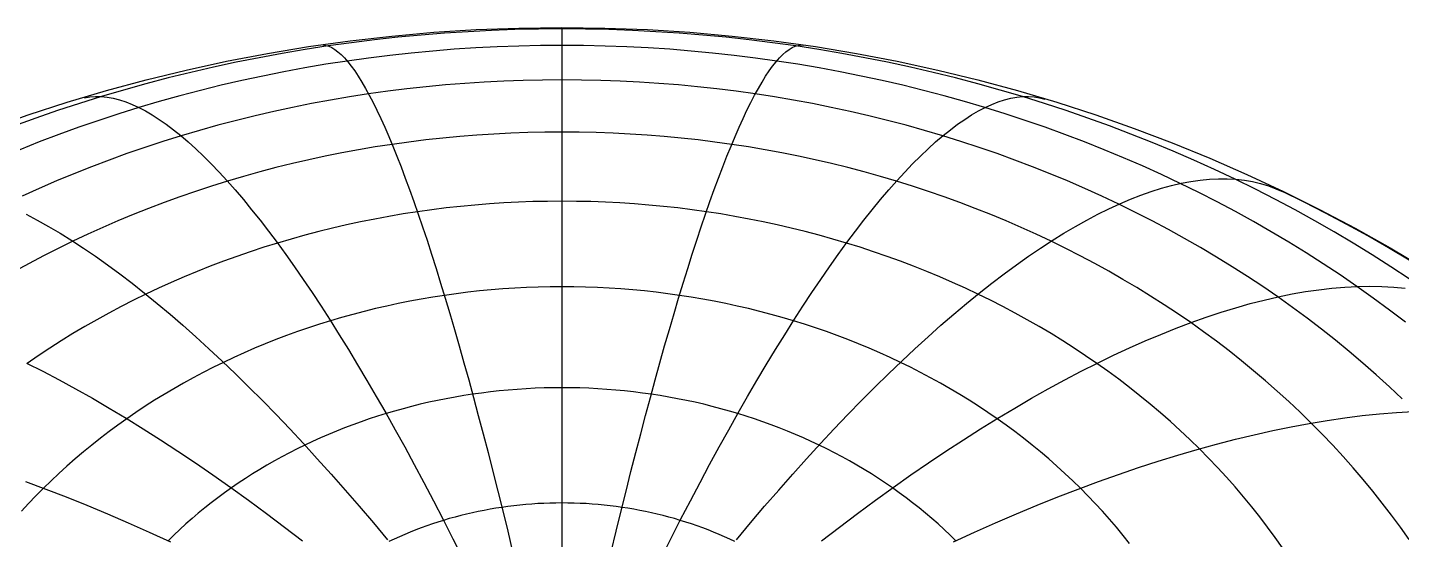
# Model space of a CAD drawing. Header units: millimetres. Extents: x -85 to 85, y -85 to 85.
# Drawn here: x -27.3 to 42.9, y 58.8 to 85 of the extents above; entities that cross this region are included whole.
import ezdxf

# ---------------------------------------------------------------- set-up
doc = ezdxf.new("R2010")
doc.units = ezdxf.units.MM
doc.layers.add('CUT_OUTER', color=1, linetype='Continuous')
doc.layers.add('ENGRAVE_FINE', color=8, linetype='Continuous')

msp = doc.modelspace()

# ---------------------------------------------------------------- linework, layer by layer
at = {"layer": 'CUT_OUTER'}
msp.add_circle((0, 0), 85, dxfattribs=at)
at = {"layer": 'ENGRAVE_FINE'}
for points in [[(43.2761, 72.1575), (42.3369, 72.7799), (41.3847, 73.3886), (40.4199, 73.9833), (39.4428, 74.564), (38.4537, 75.1303), (37.4529, 75.6821), (36.4407, 76.2194), (35.4173, 76.7418), (34.3832, 77.2493), (33.3386, 77.7416), (32.2839, 78.2187), (31.2193, 78.6804), (30.1452, 79.1265), (29.062, 79.557), (27.9698, 79.9716), (26.8692, 80.3703), (25.7604, 80.7529), (24.6437, 81.1194), (23.5195, 81.4695), (22.3882, 81.8033), (21.25, 82.1205), (20.1054, 82.4212), (18.9546, 82.7052), (17.7981, 82.9724), (16.6361, 83.2227), (15.4691, 83.4561), (14.2973, 83.6725), (13.1213, 83.8719), (11.9412, 84.0541), (10.7574, 84.2191), (9.5704, 84.3669), (8.3805, 84.4974), (7.1881, 84.6106), (5.9934, 84.7064), (4.7969, 84.7849), (3.599, 84.8459), (2.3999, 84.8895), (1.2001, 84.9157), (0, 84.9244), (-1.2001, 84.9157), (-2.3999, 84.8895), (-3.599, 84.8459), (-4.7969, 84.7849), (-5.9934, 84.7064), (-7.1881, 84.6106), (-8.3805, 84.4974), (-9.5704, 84.3669), (-10.7574, 84.2191), (-11.9412, 84.0541), (-13.1213, 83.8719), (-14.2973, 83.6725), (-15.4691, 83.4561), (-16.6361, 83.2227), (-17.7981, 82.9724), (-18.9546, 82.7052), (-20.1054, 82.4212), (-21.25, 82.1205), (-22.3882, 81.8033), (-23.5195, 81.4695), (-24.6437, 81.1194), (-25.7604, 80.7529), (-26.8692, 80.3703), (-27.9698, 79.9716)], [(0, 84.9871), (0, 84.9482), (0, 84.8835), (0, 84.7929), (0, 84.6765), (0, 84.5344), (0, 84.3664), (0, 84.1728), (0, 83.9535), (0, 83.7087), (0, 83.4383), (0, 83.1425), (0, 82.8215), (0, 82.4751), (0, 82.1037), (0, 81.7072), (0, 81.2859), (0, 80.8398), (0, 80.3691), (0, 79.8739), (0, 79.3543), (0, 78.8106), (0, 78.2429), (0, 77.6514), (0, 77.0362), (0, 76.3975), (0, 75.7356), (0, 75.0505), (0, 74.3427), (0, 73.6122), (0, 72.8592), (0, 72.0841), (0, 71.287), (0, 70.4682), (0, 69.6279), (0, 68.7664), (0, 67.884), (0, 66.9809), (0, 66.0574), (0, 65.1138), (0, 64.1503), (0, 63.1673), (0, 62.1651), (0, 61.1439), (0, 60.1041), (0, 59.046), (0, 57.9699)], [(43.08, 69.9474), (42.2672, 70.5679), (41.4415, 71.1765), (40.6032, 71.773), (39.7525, 72.3572), (38.8897, 72.9289), (38.015, 73.488), (37.1288, 74.0343), (36.2313, 74.5677), (35.3227, 75.0879), (34.4034, 75.5948), (33.4736, 76.0883), (32.5336, 76.5682), (31.5837, 77.0343), (30.6241, 77.4866), (29.6553, 77.9248), (28.6774, 78.3489), (27.6907, 78.7587), (26.6957, 79.1541), (25.6925, 79.535), (24.6814, 79.9012), (23.6629, 80.2527), (22.6371, 80.5893), (21.6045, 80.9109), (20.5653, 81.2175), (19.5198, 81.509), (18.4683, 81.7851), (17.4113, 82.046), (16.3489, 82.2914), (15.2816, 82.5214), (14.2096, 82.7358), (13.1332, 82.9346), (12.0529, 83.1177), (10.9689, 83.2851), (9.8815, 83.4366), (8.7912, 83.5724), (7.6982, 83.6923), (6.6028, 83.7963), (5.5054, 83.8843), (4.4063, 83.9563), (3.3059, 84.0124), (2.2045, 84.0525), (1.1024, 84.0765), (0, 84.0845), (-1.1024, 84.0765), (-2.2045, 84.0525), (-3.3059, 84.0124), (-4.4063, 83.9563), (-5.5054, 83.8843), (-6.6028, 83.7963), (-7.6982, 83.6923), (-8.7912, 83.5724), (-9.8815, 83.4366), (-10.9689, 83.2851), (-12.0529, 83.1177), (-13.1332, 82.9346), (-14.2096, 82.7358), (-15.2816, 82.5214), (-16.3489, 82.2914), (-17.4113, 82.046), (-18.4683, 81.7851), (-19.5198, 81.509), (-20.5653, 81.2175), (-21.6045, 80.9109), (-22.6371, 80.5893), (-23.6629, 80.2527), (-24.6814, 79.9012), (-25.6925, 79.535), (-26.6957, 79.1541), (-27.6907, 78.7587)], [(-12.2106, 84.1054), (-12.0641, 84.0877), (-11.9138, 84.0444), (-11.7599, 83.9754), (-11.6025, 83.8809), (-11.4415, 83.7608), (-11.277, 83.6153), (-11.109, 83.4442), (-10.9377, 83.2478), (-10.7631, 83.0259), (-10.5852, 82.7788), (-10.4041, 82.5065), (-10.2198, 82.209), (-10.0323, 81.8865), (-9.8419, 81.5391), (-9.6484, 81.1668), (-9.452, 80.7698), (-9.2527, 80.3482), (-9.0506, 79.9021), (-8.8457, 79.4316), (-8.6381, 78.937), (-8.4279, 78.4184), (-8.2152, 77.8758), (-7.9999, 77.3095), (-7.7822, 76.7197), (-7.5621, 76.1065), (-7.3398, 75.4701), (-7.1152, 74.8108), (-6.8884, 74.1286), (-6.6595, 73.4239), (-6.4286, 72.6968), (-6.1957, 71.9475), (-5.961, 71.1764), (-5.7244, 70.3835), (-5.4861, 69.5693), (-5.2461, 68.7338), (-5.0046, 67.8774), (-4.7615, 67.0003), (-4.5169, 66.1028), (-4.271, 65.1852), (-4.0238, 64.2477), (-3.7753, 63.2906), (-3.5257, 62.3143), (-3.275, 61.319), (-3.0233, 60.305), (-2.7707, 59.2726), (-2.5173, 58.2222)], [(2.5173, 58.2222), (2.7707, 59.2726), (3.0233, 60.305), (3.275, 61.319), (3.5257, 62.3143), (3.7753, 63.2906), (4.0238, 64.2477), (4.271, 65.1852), (4.5169, 66.1028), (4.7615, 67.0003), (5.0046, 67.8774), (5.2461, 68.7338), (5.4861, 69.5693), (5.7244, 70.3835), (5.961, 71.1764), (6.1957, 71.9475), (6.4286, 72.6968), (6.6595, 73.4239), (6.8884, 74.1286), (7.1152, 74.8108), (7.3398, 75.4701), (7.5621, 76.1065), (7.7822, 76.7197), (7.9999, 77.3095), (8.2152, 77.8758), (8.4279, 78.4184), (8.6381, 78.937), (8.8457, 79.4316), (9.0506, 79.9021), (9.2527, 80.3482), (9.452, 80.7698), (9.6484, 81.1668), (9.8419, 81.5391), (10.0323, 81.8865), (10.2198, 82.209), (10.4041, 82.5065), (10.5852, 82.7788), (10.7631, 83.0259), (10.9377, 83.2478), (11.109, 83.4442), (11.277, 83.6153), (11.4415, 83.7608), (11.6025, 83.8809), (11.7599, 83.9754), (11.9138, 84.0444), (12.0641, 84.0877), (12.2106, 84.1054), (12.3535, 84.0975)], [(42.9249, 66.0266), (42.2672, 66.646), (41.5965, 67.2557), (40.9132, 67.8556), (40.2175, 68.4454), (39.5095, 69.025), (38.7894, 69.5943), (38.0575, 70.153), (37.3141, 70.701), (36.5593, 71.238), (35.7933, 71.764), (35.0164, 72.2788), (34.2289, 72.7823), (33.4309, 73.2742), (32.6228, 73.7544), (31.8047, 74.2228), (30.9769, 74.6792), (30.1397, 75.1236), (29.2934, 75.5557), (28.4381, 75.9754), (27.5741, 76.3826), (26.7017, 76.7772), (25.8212, 77.159), (24.9328, 77.528), (24.0369, 77.884), (23.1336, 78.227), (22.2233, 78.5567), (21.3062, 78.8732), (20.3826, 79.1763), (19.4528, 79.4659), (18.517, 79.742), (17.5757, 80.0044), (16.629, 80.253), (15.6772, 80.4879), (14.7206, 80.7089), (13.7596, 80.916), (12.7943, 81.109), (11.8252, 81.288), (10.8525, 81.4529), (9.8764, 81.6036), (8.8974, 81.7401), (7.9156, 81.8623), (6.9315, 81.9702), (5.9452, 82.0639), (4.9571, 82.1431), (3.9675, 82.208), (2.9767, 82.2585), (1.9849, 82.2946), (0.9926, 82.3162), (0, 82.3234), (-0.9926, 82.3162), (-1.9849, 82.2946), (-2.9767, 82.2585), (-3.9675, 82.208), (-4.9571, 82.1431), (-5.9452, 82.0639), (-6.9315, 81.9702), (-7.9156, 81.8623), (-8.8974, 81.7401), (-9.8764, 81.6036), (-10.8525, 81.4529), (-11.8252, 81.288), (-12.7943, 81.109), (-13.7596, 80.916), (-14.7206, 80.7089), (-15.6772, 80.4879), (-16.629, 80.253), (-17.5757, 80.0044), (-18.517, 79.742), (-19.4528, 79.4659), (-20.3826, 79.1763), (-21.3062, 78.8732), (-22.2233, 78.5567), (-23.1336, 78.227), (-24.0369, 77.884), (-24.9328, 77.528), (-25.8212, 77.159), (-26.7017, 76.7772), (-27.5741, 76.3826)], [(-24.3922, 81.4119), (-24.1124, 81.4562), (-23.8253, 81.4756), (-23.531, 81.4702), (-23.2294, 81.44), (-22.9208, 81.385), (-22.6052, 81.3052), (-22.2828, 81.2006), (-21.9535, 81.0714), (-21.6175, 80.9174), (-21.275, 80.7387), (-20.926, 80.5355), (-20.5706, 80.3077), (-20.2089, 80.0555), (-19.8411, 79.7789), (-19.4673, 79.478), (-19.0875, 79.1528), (-18.7019, 78.8036), (-18.3106, 78.4304), (-17.9137, 78.0332), (-17.5114, 77.6123), (-17.1037, 77.1678), (-16.6908, 76.6997), (-16.2729, 76.2083), (-15.85, 75.6937), (-15.4222, 75.156), (-14.9898, 74.5954), (-14.5528, 74.0121), (-14.1113, 73.4063), (-13.6656, 72.7781), (-13.2157, 72.1277), (-12.7617, 71.4554), (-12.3039, 70.7613), (-11.8424, 70.0456), (-11.3772, 69.3086), (-10.9085, 68.5505), (-10.4366, 67.7715), (-9.9614, 66.9719), (-9.4833, 66.1518), (-9.0022, 65.3116), (-8.5184, 64.4516), (-8.032, 63.5718), (-7.5432, 62.6728), (-7.052, 61.7546), (-6.5587, 60.8176), (-6.0634, 59.8621), (-5.5663, 58.8884), (-5.0675, 57.8967)], [(5.0675, 57.8967), (5.5663, 58.8884), (6.0634, 59.8621), (6.5587, 60.8176), (7.052, 61.7546), (7.5432, 62.6728), (8.032, 63.5718), (8.5184, 64.4516), (9.0022, 65.3116), (9.4833, 66.1518), (9.9614, 66.9719), (10.4366, 67.7715), (10.9085, 68.5505), (11.3772, 69.3086), (11.8424, 70.0456), (12.3039, 70.7613), (12.7617, 71.4554), (13.2157, 72.1277), (13.6656, 72.7781), (14.1113, 73.4063), (14.5528, 74.0121), (14.9898, 74.5954), (15.4222, 75.156), (15.85, 75.6937), (16.2729, 76.2083), (16.6908, 76.6997), (17.1037, 77.1678), (17.5114, 77.6123), (17.9137, 78.0332), (18.3106, 78.4304), (18.7019, 78.8036), (19.0875, 79.1528), (19.4673, 79.478), (19.8411, 79.7789), (20.2089, 80.0555), (20.5706, 80.3077), (20.926, 80.5355), (21.275, 80.7387), (21.6175, 80.9174), (21.9535, 81.0714), (22.2828, 81.2006), (22.6052, 81.3052), (22.9208, 81.385), (23.2294, 81.44), (23.531, 81.4702), (23.8253, 81.4756), (24.1124, 81.4562), (24.3922, 81.4119), (24.6645, 81.3429)], [(43.2681, 58.8492), (42.8256, 59.4751), (42.37, 60.0945), (41.9014, 60.7072), (41.4202, 61.313), (40.9263, 61.9116), (40.4199, 62.503), (39.9012, 63.087), (39.3704, 63.6633), (38.8276, 64.2318), (38.2729, 64.7924), (37.7066, 65.3448), (37.1288, 65.8888), (36.5397, 66.4244), (35.9395, 66.9513), (35.3283, 67.4695), (34.7063, 67.9786), (34.0738, 68.4787), (33.4309, 68.9695), (32.7779, 69.4508), (32.1148, 69.9226), (31.4419, 70.3847), (30.7595, 70.8369), (30.0677, 71.2791), (29.3668, 71.7112), (28.6569, 72.133), (27.9383, 72.5445), (27.2111, 72.9455), (26.4757, 73.3358), (25.7322, 73.7153), (24.9809, 74.084), (24.2219, 74.4417), (23.4556, 74.7884), (22.6822, 75.1238), (21.9018, 75.4479), (21.1147, 75.7607), (20.3213, 76.0619), (19.5216, 76.3516), (18.716, 76.6296), (17.9047, 76.8958), (17.0879, 77.1502), (16.266, 77.3927), (15.439, 77.6232), (14.6074, 77.8417), (13.7713, 78.048), (12.9311, 78.2421), (12.0868, 78.424), (11.2389, 78.5936), (10.3876, 78.7508), (9.5332, 78.8956), (8.6758, 79.028), (7.8157, 79.1479), (6.9533, 79.2553), (6.0888, 79.3501), (5.2224, 79.4323), (4.3545, 79.502), (3.4852, 79.559), (2.6148, 79.6033), (1.7436, 79.635), (0.872, 79.654), (0, 79.6603), (-0.872, 79.654), (-1.7436, 79.635), (-2.6148, 79.6033), (-3.4852, 79.559), (-4.3545, 79.502), (-5.2224, 79.4323), (-6.0888, 79.3501), (-6.9533, 79.2553), (-7.8157, 79.1479), (-8.6758, 79.028), (-9.5332, 78.8956), (-10.3876, 78.7508), (-11.2389, 78.5936), (-12.0868, 78.424), (-12.9311, 78.2421), (-13.7713, 78.048), (-14.6074, 77.8417), (-15.439, 77.6232), (-16.266, 77.3927), (-17.0879, 77.1502), (-17.9047, 76.8958), (-18.716, 76.6296), (-19.5216, 76.3516), (-20.3213, 76.0619), (-21.1147, 75.7607), (-21.9018, 75.4479), (-22.6822, 75.1238), (-23.4556, 74.7884), (-24.2219, 74.4417), (-24.9809, 74.084), (-25.7322, 73.7153), (-26.4757, 73.3358), (-27.2111, 72.9455), (-27.9383, 72.5445)], [(8.9089, 58.8281), (9.6328, 59.6936), (10.3537, 60.5409), (11.0715, 61.3698), (11.786, 62.18), (12.4968, 62.9713), (13.2038, 63.7434), (13.9068, 64.496), (14.6056, 65.229), (15.2999, 65.9422), (15.9896, 66.6353), (16.6744, 67.308), (17.3541, 67.9603), (18.0286, 68.5918), (18.6975, 69.2025), (19.3607, 69.7921), (20.0181, 70.3604), (20.6693, 70.9073), (21.3143, 71.4326), (21.9527, 71.9361), (22.5845, 72.4178), (23.2094, 72.8773), (23.8272, 73.3147), (24.4378, 73.7297), (25.0409, 74.1223), (25.6364, 74.4923), (26.2241, 74.8396), (26.8038, 75.1641), (27.3753, 75.4657), (27.9385, 75.7444), (28.4932, 75.9999), (29.0392, 76.2323), (29.5764, 76.4415), (30.1045, 76.6274), (30.6235, 76.7899), (31.1331, 76.9291), (31.6333, 77.0448), (32.1238, 77.1371), (32.6046, 77.2059), (33.0754, 77.2511), (33.5361, 77.2728), (33.9866, 77.271), (34.4268, 77.2457), (34.8565, 77.1968), (35.2756, 77.1244), (35.6839, 77.0285), (36.0813, 76.9091), (36.4678, 76.7663), (36.8432, 76.6001)], [(43.2681, 73.1218), (42.2222, 73.7433), (41.1634, 74.3496), (40.0921, 74.9403), (39.0085, 75.5154), (37.9131, 76.0746), (36.8061, 76.6178)], [(36.8061, 58.4215), (36.4296, 58.9539), (36.042, 59.4808), (35.6435, 60.002), (35.2341, 60.5173), (34.814, 61.0266), (34.3832, 61.5296), (33.942, 62.0264), (33.4905, 62.5166), (33.0287, 63.0002), (32.5569, 63.477), (32.0752, 63.9469), (31.5837, 64.4097), (31.0825, 64.8653), (30.5719, 65.3136), (30.052, 65.7543), (29.523, 66.1874), (28.9849, 66.6128), (28.4381, 67.0303), (27.8825, 67.4398), (27.3185, 67.8411), (26.7461, 68.2341), (26.1656, 68.6188), (25.5771, 68.995), (24.9809, 69.3626), (24.377, 69.7214), (23.7657, 70.0714), (23.1472, 70.4125), (22.5216, 70.7445), (21.8891, 71.0674), (21.25, 71.381), (20.6044, 71.6853), (19.9525, 71.9801), (19.2946, 72.2655), (18.6308, 72.5412), (17.9613, 72.8072), (17.2863, 73.0635), (16.6061, 73.3099), (15.9208, 73.5464), (15.2306, 73.7729), (14.5359, 73.9893), (13.8366, 74.1955), (13.1332, 74.3916), (12.4258, 74.5774), (11.7146, 74.7529), (10.9998, 74.9181), (10.2817, 75.0728), (9.5604, 75.217), (8.8362, 75.3508), (8.1094, 75.474), (7.38, 75.5866), (6.6485, 75.6886), (5.9149, 75.7799), (5.1794, 75.8606), (4.4425, 75.9305), (3.7041, 75.9898), (2.9647, 76.0383), (2.2243, 76.076), (1.4832, 76.1029), (0.7417, 76.1191), (0, 76.1245), (-0.7417, 76.1191), (-1.4832, 76.1029), (-2.2243, 76.076), (-2.9647, 76.0383), (-3.7041, 75.9898), (-4.4425, 75.9305), (-5.1794, 75.8606), (-5.9149, 75.7799), (-6.6485, 75.6886), (-7.38, 75.5866), (-8.1094, 75.474), (-8.8362, 75.3508), (-9.5604, 75.217), (-10.2817, 75.0728), (-10.9998, 74.9181), (-11.7146, 74.7529), (-12.4258, 74.5774), (-13.1332, 74.3916), (-13.8366, 74.1955), (-14.5359, 73.9893), (-15.2306, 73.7729), (-15.9208, 73.5464), (-16.6061, 73.3099), (-17.2863, 73.0635), (-17.9613, 72.8072), (-18.6308, 72.5412), (-19.2946, 72.2655), (-19.9525, 71.9801), (-20.6044, 71.6853), (-21.25, 71.381), (-21.8891, 71.0674), (-22.5216, 70.7445), (-23.1472, 70.4125), (-23.7657, 70.0714), (-24.377, 69.7214), (-24.9809, 69.3626), (-25.5771, 68.995), (-26.1656, 68.6188), (-26.7461, 68.2341), (-27.3185, 67.8411)], [(-27.3753, 75.4657), (-26.8038, 75.1641), (-26.2241, 74.8396), (-25.6364, 74.4923), (-25.0409, 74.1223), (-24.4378, 73.7297), (-23.8272, 73.3147), (-23.2094, 72.8773), (-22.5845, 72.4178), (-21.9527, 71.9361), (-21.3143, 71.4326), (-20.6693, 70.9073), (-20.0181, 70.3604), (-19.3607, 69.7921), (-18.6975, 69.2025), (-18.0286, 68.5918), (-17.3541, 67.9603), (-16.6744, 67.308), (-15.9896, 66.6353), (-15.2999, 65.9422), (-14.6056, 65.229), (-13.9068, 64.496), (-13.2038, 63.7434), (-12.4968, 62.9713), (-11.786, 62.18), (-11.0715, 61.3698), (-10.3537, 60.5409), (-9.6328, 59.6936), (-8.9089, 58.8281)], [(28.995, 58.6394), (28.662, 59.0586), (28.3202, 59.4728), (27.9698, 59.8821), (27.6109, 60.2862), (27.2436, 60.685), (26.868, 61.0784), (26.4842, 61.4663), (26.0923, 61.8485), (25.6925, 62.225), (25.2848, 62.5956), (24.8695, 62.9602), (24.4465, 63.3188), (24.0162, 63.6711), (23.5785, 64.0171), (23.1336, 64.3567), (22.6817, 64.6898), (22.2228, 65.0163), (21.7573, 65.336), (21.285, 65.6489), (20.8063, 65.955), (20.3213, 66.254), (19.83, 66.5459), (19.3328, 66.8306), (18.8296, 67.108), (18.3207, 67.3781), (17.8062, 67.6408), (17.2863, 67.8959), (16.7611, 68.1434), (16.2309, 68.3833), (15.6956, 68.6154), (15.1556, 68.8397), (14.611, 69.0561), (14.0619, 69.2646), (13.5086, 69.465), (12.9511, 69.6574), (12.3897, 69.8416), (11.8245, 70.0177), (11.2557, 70.1855), (10.6835, 70.345), (10.1081, 70.4961), (9.5295, 70.6389), (8.9481, 70.7732), (8.3639, 70.8991), (7.7771, 71.0164), (7.1881, 71.1252), (6.5968, 71.2255), (6.0035, 71.3171), (5.4083, 71.4), (4.8116, 71.4743), (4.2133, 71.5399), (3.6138, 71.5968), (3.0132, 71.645), (2.4117, 71.6845), (1.8094, 71.7152), (1.2066, 71.7371), (0.6034, 71.7502), (0, 71.7546), (-0.6034, 71.7502), (-1.2066, 71.7371), (-1.8094, 71.7152), (-2.4117, 71.6845), (-3.0132, 71.645), (-3.6138, 71.5968), (-4.2133, 71.5399), (-4.8116, 71.4743), (-5.4083, 71.4), (-6.0035, 71.3171), (-6.5968, 71.2255), (-7.1881, 71.1252), (-7.7771, 71.0164), (-8.3639, 70.8991), (-8.9481, 70.7732), (-9.5295, 70.6389), (-10.1081, 70.4961), (-10.6835, 70.345), (-11.2557, 70.1855), (-11.8245, 70.0177), (-12.3897, 69.8416), (-12.9511, 69.6574), (-13.5086, 69.465), (-14.0619, 69.2646), (-14.611, 69.0561), (-15.1556, 68.8397), (-15.6956, 68.6154), (-16.2309, 68.3833), (-16.7611, 68.1434), (-17.2863, 67.8959), (-17.8062, 67.6408), (-18.3207, 67.3781), (-18.8296, 67.108), (-19.3328, 66.8306), (-19.83, 66.5459), (-20.3213, 66.254), (-20.8063, 65.955), (-21.285, 65.6489), (-21.7573, 65.336), (-22.2228, 65.0163), (-22.6817, 64.6898), (-23.1336, 64.3567), (-23.5785, 64.0171), (-24.0162, 63.6711), (-24.4465, 63.3188), (-24.8695, 62.9602), (-25.2848, 62.5956), (-25.6925, 62.225), (-26.0923, 61.8485), (-26.4842, 61.4663), (-26.868, 61.0784), (-27.2436, 60.685), (-27.6109, 60.2862)], [(13.2553, 58.7732), (14.1783, 59.4836), (15.097, 60.1759), (16.0111, 60.8498), (16.9204, 61.5053), (17.8245, 62.1419), (18.7231, 62.7597), (19.6161, 63.3583), (20.5031, 63.9377), (21.3838, 64.4975), (22.258, 65.0377), (23.1255, 65.5581), (23.9859, 66.0585), (24.839, 66.5388), (25.6845, 66.9989), (26.5222, 67.4385), (27.3518, 67.8576), (28.1731, 68.256), (28.9858, 68.6336), (29.7897, 68.9904), (30.5845, 69.3261), (31.37, 69.6407), (32.146, 69.934), (32.9121, 70.2061), (33.6682, 70.4568), (34.4141, 70.686), (35.1495, 70.8937), (35.8741, 71.0798), (36.5879, 71.2442), (37.2905, 71.387), (37.9817, 71.508), (38.6614, 71.6072), (39.3293, 71.6846), (39.9852, 71.7402), (40.6289, 71.7739), (41.2603, 71.7857), (41.8791, 71.7757), (42.4851, 71.7439), (43.0782, 71.6901)], [(-27.3518, 67.8576), (-26.5222, 67.4385), (-25.6845, 66.9989), (-24.839, 66.5388), (-23.9859, 66.0585), (-23.1255, 65.5581), (-22.258, 65.0377), (-21.3838, 64.4975), (-20.5031, 63.9377), (-19.6161, 63.3583), (-18.7231, 62.7597), (-17.8245, 62.1419), (-16.9204, 61.5053), (-16.0111, 60.8498), (-15.097, 60.1759), (-14.1783, 59.4836), (-13.2553, 58.7732)], [(20.1213, 58.782), (19.8235, 59.0724), (19.5198, 59.3585), (19.2101, 59.64), (18.8945, 59.9171), (18.5732, 60.1895), (18.2462, 60.4571), (17.9137, 60.72), (17.5757, 60.9781), (17.2323, 61.2311), (16.8837, 61.4791), (16.53, 61.7221), (16.1712, 61.9598), (15.8075, 62.1923), (15.439, 62.4195), (15.0658, 62.6412), (14.688, 62.8576), (14.3057, 63.0684), (13.9191, 63.2736), (13.5282, 63.4731), (13.1332, 63.6669), (12.7342, 63.855), (12.3313, 64.0372), (11.9247, 64.2136), (11.5145, 64.384), (11.1007, 64.5484), (10.6835, 64.7068), (10.2631, 64.8591), (9.8396, 65.0052), (9.4131, 65.1452), (8.9837, 65.2789), (8.5515, 65.4064), (8.1168, 65.5276), (7.6796, 65.6424), (7.24, 65.7509), (6.7983, 65.853), (6.3544, 65.9486), (5.9087, 66.0377), (5.4611, 66.1204), (5.0119, 66.1965), (4.5611, 66.2661), (4.109, 66.3292), (3.6556, 66.3856), (3.2011, 66.4355), (2.7456, 66.4787), (2.2893, 66.5153), (1.8323, 66.5453), (1.3747, 66.5686), (0.9167, 66.5853), (0.4584, 66.5953), (0, 66.5986), (-0.4584, 66.5953), (-0.9167, 66.5853), (-1.3747, 66.5686), (-1.8323, 66.5453), (-2.2893, 66.5153), (-2.7456, 66.4787), (-3.2011, 66.4355), (-3.6556, 66.3856), (-4.109, 66.3292), (-4.5611, 66.2661), (-5.0119, 66.1965), (-5.4611, 66.1204), (-5.9087, 66.0377), (-6.3544, 65.9486), (-6.7983, 65.853), (-7.24, 65.7509), (-7.6796, 65.6424), (-8.1168, 65.5276), (-8.5515, 65.4064), (-8.9837, 65.2789), (-9.4131, 65.1452), (-9.8396, 65.0052), (-10.2631, 64.8591), (-10.6835, 64.7068), (-11.1007, 64.5484), (-11.5145, 64.384), (-11.9247, 64.2136), (-12.3313, 64.0372), (-12.7342, 63.855), (-13.1332, 63.6669), (-13.5282, 63.4731), (-13.9191, 63.2736), (-14.3057, 63.0684), (-14.688, 62.8576), (-15.0658, 62.6412), (-15.439, 62.4195), (-15.8075, 62.1923), (-16.1712, 61.9598), (-16.53, 61.7221), (-16.8837, 61.4791), (-17.2323, 61.2311), (-17.5757, 60.9781), (-17.9137, 60.72), (-18.2462, 60.4571), (-18.5732, 60.1895), (-18.8945, 59.9171), (-19.2101, 59.64), (-19.5198, 59.3585), (-19.8235, 59.0724), (-20.1213, 58.782)], [(19.9994, 58.7254), (21.0779, 59.2204), (22.1499, 59.6973), (23.2151, 60.1561), (24.2733, 60.5966), (25.3241, 61.0186), (26.3671, 61.422), (27.4022, 61.8067), (28.4289, 62.1725), (29.4469, 62.5195), (30.4559, 62.8474), (31.4557, 63.1561), (32.4459, 63.4456), (33.4263, 63.7158), (34.3964, 63.9666), (35.356, 64.1979), (36.3049, 64.4096), (37.2428, 64.6017), (38.1693, 64.7742), (39.0841, 64.9269), (39.9871, 65.0598), (40.8778, 65.1729), (41.7562, 65.2662), (42.6218, 65.3396), (43.4744, 65.393)], [(-27.4022, 61.8067), (-26.3671, 61.422), (-25.3241, 61.0186), (-24.2733, 60.5966), (-23.2151, 60.1561), (-22.1499, 59.6973), (-21.0779, 59.2204), (-19.9994, 58.7254)], [(8.8362, 58.7404), (8.5678, 58.8669), (8.2967, 58.9896), (8.0231, 59.1082), (7.7471, 59.2229), (7.4687, 59.3335), (7.1881, 59.44), (6.9052, 59.5425), (6.6202, 59.6408), (6.3333, 59.735), (6.0443, 59.825), (5.7536, 59.9108), (5.4611, 59.9923), (5.1669, 60.0696), (4.8712, 60.1425), (4.574, 60.2112), (4.2754, 60.2756), (3.9754, 60.3355), (3.6743, 60.3912), (3.3721, 60.4424), (3.0688, 60.4892), (2.7646, 60.5316), (2.4595, 60.5696), (2.1537, 60.6031), (1.8473, 60.6322), (1.5403, 60.6569), (1.2328, 60.677), (0.9249, 60.6927), (0.6168, 60.7039), (0.3084, 60.7106), (0, 60.7129), (-0.3084, 60.7106), (-0.6168, 60.7039), (-0.9249, 60.6927), (-1.2328, 60.677), (-1.5403, 60.6569), (-1.8473, 60.6322), (-2.1537, 60.6031), (-2.4595, 60.5696), (-2.7646, 60.5316), (-3.0688, 60.4892), (-3.3721, 60.4424), (-3.6743, 60.3912), (-3.9754, 60.3355), (-4.2754, 60.2756), (-4.574, 60.2112), (-4.8712, 60.1425), (-5.1669, 60.0696), (-5.4611, 59.9923), (-5.7536, 59.9108), (-6.0443, 59.825), (-6.3333, 59.735), (-6.6202, 59.6408), (-6.9052, 59.5425), (-7.1881, 59.44), (-7.4687, 59.3335), (-7.7471, 59.2229), (-8.0231, 59.1082), (-8.2967, 58.9896), (-8.5678, 58.8669), (-8.8362, 58.7404)]]:
    msp.add_lwpolyline(points, dxfattribs=at)

doc.saveas('drawing.dxf')
